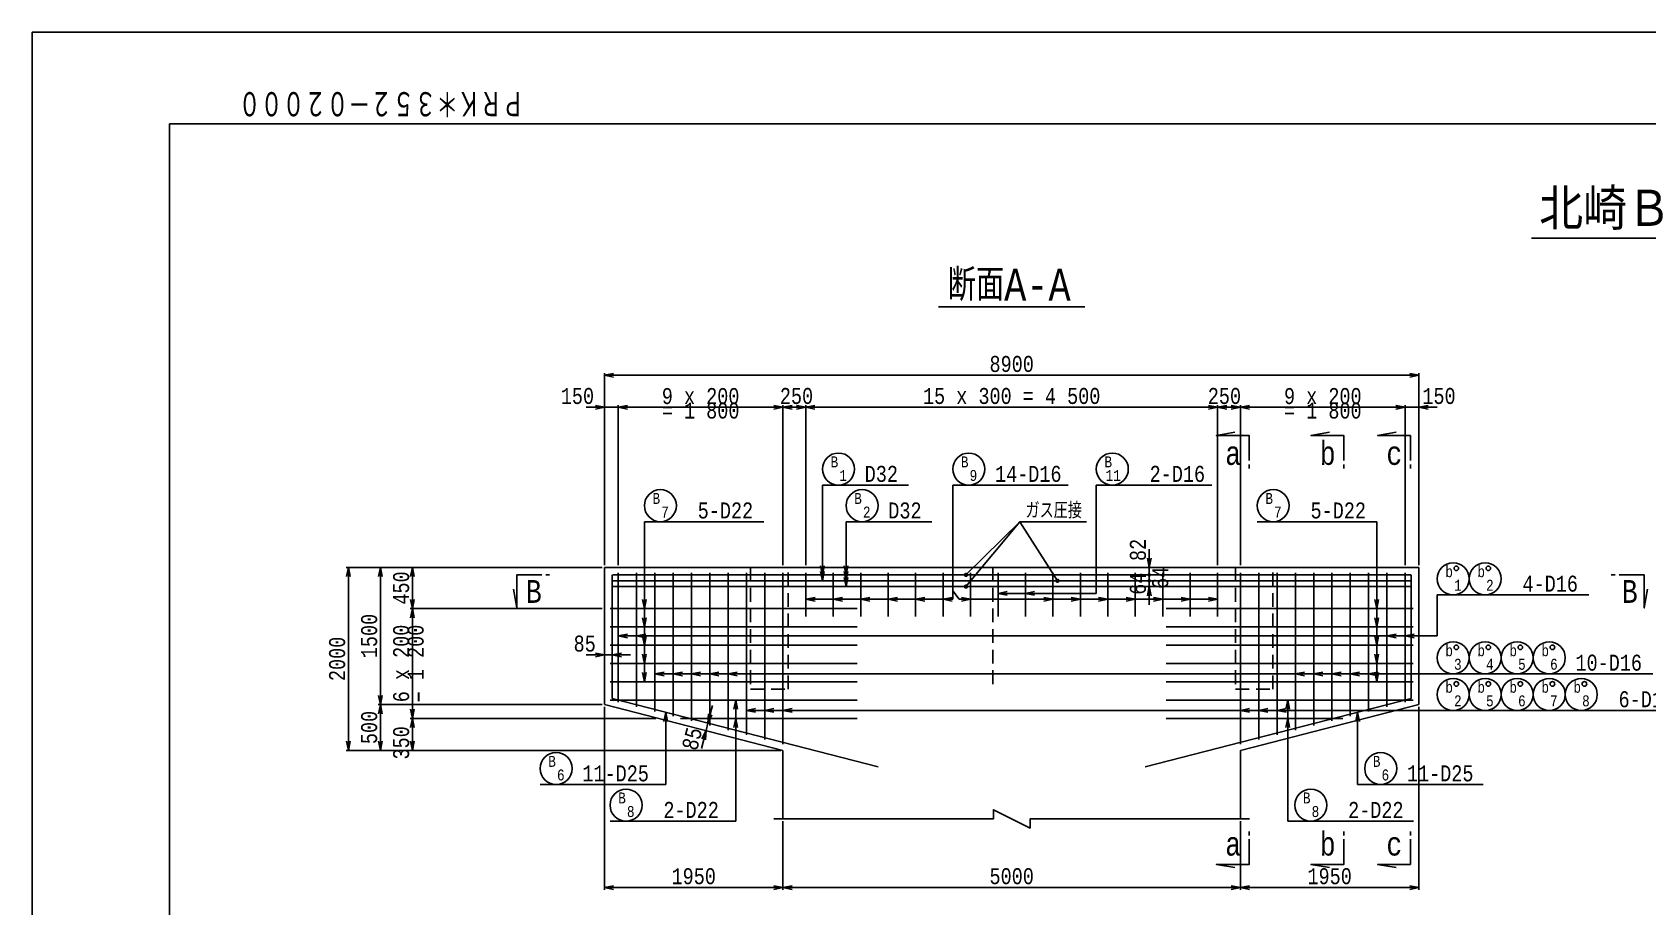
# Model space of a CAD drawing. Extents: x 0 to 42050, y -16055 to 29700.
# Drawn here: x 0 to 17655, y 20141 to 29700 of the extents above; entities that cross this region are included whole.
import ezdxf
from ezdxf.enums import TextEntityAlignment as Align

# ---------------------------------------------------------------- set-up
doc = ezdxf.new("R2010")
doc.units = 0
doc.header["$LTSCALE"] = 300
doc.header["$MEASUREMENT"] = 0
doc.linetypes.add('DASHED', pattern=[0.75, 0.5, -0.25])
doc.layers.get('0').update_dxf_attribs({"linetype": 'CONTINUOUS'})
doc.layers.get('DEFPOINTS').update_dxf_attribs({"linetype": 'CONTINUOUS'})
for name, color, linetype in [('1002', 1, 'CONTINUOUS'), ('1006', 5, 'CONTINUOUS'), ('LAYER0015', 7, 'CONTINUOUS'), ('ガス圧接', 4, 'CONTINUOUS'), ('スターラップ', 6, 'CONTINUOUS'), ('主筋', 3, 'CONTINUOUS'), ('引き出し線', 2, 'CONTINUOUS'), ('構造線', 7, 'CONTINUOUS'), ('配力筋', 4, 'CONTINUOUS')]:
    doc.layers.add(name, color=color, linetype=linetype)
doc.styles.get("Standard").update_dxf_attribs({"font": 'monotxt.shx', "width": 0.8, "bigfont": 'extfont.shx'})
doc.dimstyles.new('DIMST1_1', dxfattribs={"dimscale": 50, "dimtxt": 4, "dimasz": 2, "dimexe": 0.5, "dimexo": 0.5, "dimgap": 0.09, "dimtad": 0, "dimdec": 0, "dimzin": 0, "dimtxsty": 'STANDARD', "dimblk": 'ARROW_1', "dimblk1": 'ARROW_1', "dimblk2": 'ARROW_1', "dimcen": 1, "dimdle": 3, "dimclrd": 1, "dimclre": 1, "dimclrt": 3, "dimazin": 3, "dimtfac": 1, "dimtdec": 4, "dimtix": 1, "dimtmove": 0, "dimatfit": 3, "dimtvp": 0.7, "dimtolj": 1, "dimtzin": 0})

# ---------------------------------------------------------------- blocks, each defined once
blk = doc.blocks.new('GROUP_1')
at = {"layer": 'LAYER0015', "color": 1, "linetype": 'CONTINUOUS'}
for p, q in [((-39050, 27700), (40050, 27700)), ((-39050, -27700), (-39050, 27700))]:
    blk.add_line(p, q, dxfattribs=at)
blk = doc.blocks.new('ARROW_1')
at = {"color": 0}
for p, q in [((0, 0), (-1, 0.2)), ((0, 0), (-1, -0.2)), ((-1, 0), (0, 0))]:
    blk.add_line(p, q, dxfattribs=at)
blk = doc.blocks.new('*D14')
at = {"color": 2, "linetype": 'BYBLOCK'}
for p, q in [((6229, 23850), (3429, 23850)), ((3454, 21950), (3454, 23750)), ((8179, 21850), (3429, 21850))]:
    blk.add_line(p, q, dxfattribs=at)
at = {"layer": 'DEFPOINTS', "color": 0, "linetype": 'BYBLOCK'}
for p in [(3454, 23850), (6254, 23850), (8204, 21850)]:
    blk.add_point(p, dxfattribs=at)
at = {"color": 2, "linetype": 'BYBLOCK', "xscale": 100, "yscale": 100, "zscale": 100}
for p, rotation in [((3454, 23850), 90), ((3454, 21850), 270)]:
    blk.add_blockref('ARROW_1', p, dxfattribs=dict(at, rotation=rotation))
at = {"color": 6, "linetype": 'BYBLOCK', "insert": (3332, 22850), "char_height": 175, "attachment_point": 5, "rotation": 90}
blk.add_mtext('\\A1;2000', dxfattribs=at)
blk = doc.blocks.new('*D15')
at = {"color": 2, "linetype": 'BYBLOCK'}
for p, q in [((6229, 22350), (3779, 22350)), ((3804, 21950), (3804, 22250))]:
    blk.add_line(p, q, dxfattribs=at)
at = {"layer": 'DEFPOINTS', "color": 0, "linetype": 'BYBLOCK'}
for p in [(3804, 22350), (6254, 22350), (3804, 21850)]:
    blk.add_point(p, dxfattribs=at)
at = {"color": 2, "linetype": 'BYBLOCK', "xscale": 100, "yscale": 100, "zscale": 100}
for p, rotation in [((3804, 22350), 90), ((3804, 21850), 270)]:
    blk.add_blockref('ARROW_1', p, dxfattribs=dict(at, rotation=rotation))
at = {"color": 6, "linetype": 'BYBLOCK', "insert": (3682, 22100), "char_height": 175, "attachment_point": 5, "rotation": 90}
blk.add_mtext('\\A1;500', dxfattribs=at)
blk = doc.blocks.new('*D16')
at = {"color": 2, "linetype": 'BYBLOCK'}
blk.add_line((3804, 22450), (3804, 23750), dxfattribs=at)
at = {"layer": 'DEFPOINTS', "color": 0, "linetype": 'BYBLOCK'}
for p in [(3804, 23850), (3804, 23850), (6254, 22350)]:
    blk.add_point(p, dxfattribs=at)
at = {"color": 2, "linetype": 'BYBLOCK', "xscale": 100, "yscale": 100, "zscale": 100}
for p, rotation in [((3804, 23850), 90), ((3804, 22350), 270)]:
    blk.add_blockref('ARROW_1', p, dxfattribs=dict(at, rotation=rotation))
at = {"color": 6, "linetype": 'BYBLOCK', "insert": (3682, 23100), "char_height": 175, "attachment_point": 5, "rotation": 90}
blk.add_mtext('\\A1;1500', dxfattribs=at)
blk = doc.blocks.new('*D17')
at = {"color": 2, "linetype": 'BYBLOCK'}
for p, q in [((6814, 22200), (4129, 22200)), ((4154, 21950), (4154, 22100))]:
    blk.add_line(p, q, dxfattribs=at)
at = {"layer": 'DEFPOINTS', "color": 0, "linetype": 'BYBLOCK'}
for p in [(4154, 22200), (6839, 22200), (4154, 21850)]:
    blk.add_point(p, dxfattribs=at)
at = {"color": 2, "linetype": 'BYBLOCK', "xscale": 100, "yscale": 100, "zscale": 100}
for p, rotation in [((4154, 22200), 90), ((4154, 21850), 270)]:
    blk.add_blockref('ARROW_1', p, dxfattribs=dict(at, rotation=rotation))
at = {"color": 6, "linetype": 'BYBLOCK', "insert": (4032, 21932), "char_height": 175, "attachment_point": 5, "rotation": 90}
blk.add_mtext('\\A1;350', dxfattribs=at)
blk = doc.blocks.new('*D18')
at = {"color": 2, "linetype": 'BYBLOCK'}
for p, q in [((6229, 23400), (4129, 23400)), ((4154, 22300), (4154, 23300))]:
    blk.add_line(p, q, dxfattribs=at)
at = {"layer": 'DEFPOINTS', "color": 0, "linetype": 'BYBLOCK'}
for p in [(4154, 23400), (6254, 23400), (6839, 22200)]:
    blk.add_point(p, dxfattribs=at)
at = {"color": 2, "linetype": 'BYBLOCK', "xscale": 100, "yscale": 100, "zscale": 100}
for p, rotation in [((4154, 23400), 90), ((4154, 22200), 270)]:
    blk.add_blockref('ARROW_1', p, dxfattribs=dict(at, rotation=rotation))
at = {"color": 6, "linetype": 'BYBLOCK', "insert": (4032, 22800), "char_height": 175, "attachment_point": 5, "rotation": 90}
blk.add_mtext('\\A1;6 x 200 ', dxfattribs=at)
blk = doc.blocks.new('*D19')
at = {"color": 2, "linetype": 'BYBLOCK'}
blk.add_line((4154, 23500), (4154, 23750), dxfattribs=at)
at = {"layer": 'DEFPOINTS', "color": 0, "linetype": 'BYBLOCK'}
for p in [(4154, 23850), (4154, 23850), (6254, 23400)]:
    blk.add_point(p, dxfattribs=at)
at = {"color": 2, "linetype": 'BYBLOCK', "xscale": 100, "yscale": 100, "zscale": 100}
for p, rotation in [((4154, 23850), 90), ((4154, 23400), 270)]:
    blk.add_blockref('ARROW_1', p, dxfattribs=dict(at, rotation=rotation))
at = {"color": 6, "linetype": 'BYBLOCK', "insert": (4032, 23625), "char_height": 175, "attachment_point": 5, "rotation": 90}
blk.add_mtext('\\A1;450', dxfattribs=at)
blk = doc.blocks.new('*D20')
at = {"color": 2, "linetype": 'BYBLOCK'}
for p, q in [((9227, 22265), (9227, 24365)), ((18127, 22265), (18127, 24365)), ((9327, 24340), (18027, 24340))]:
    blk.add_line(p, q, dxfattribs=at)
at = {"layer": 'DEFPOINTS', "color": 0, "linetype": 'BYBLOCK'}
for p in [(18127, 24340), (9227, 22240), (18127, 22240)]:
    blk.add_point(p, dxfattribs=at)
at = {"color": 2, "linetype": 'BYBLOCK', "xscale": 100, "yscale": 100, "zscale": 100, "rotation": 180}
blk.add_blockref('ARROW_1', (9227, 24340), dxfattribs=at)
at = {"color": 2, "linetype": 'BYBLOCK', "xscale": 100, "yscale": 100, "zscale": 100}
blk.add_blockref('ARROW_1', (18127, 24340), dxfattribs=at)
at = {"color": 6, "linetype": 'BYBLOCK', "insert": (13677, 24463), "char_height": 175, "attachment_point": 5}
blk.add_mtext('\\A1;8900', dxfattribs=at)
blk = doc.blocks.new('*D21')
at = {"color": 2, "linetype": 'BYBLOCK'}
for p, q in [((9377, 22265), (9377, 24015)), ((9127, 23990), (9027, 23990)), ((9227, 23990), (9377, 23990)), ((9227, 23990), (9377, 23990)), ((9477, 23990), (9577, 23990))]:
    blk.add_line(p, q, dxfattribs=at)
at = {"layer": 'DEFPOINTS', "color": 0, "linetype": 'BYBLOCK'}
for p in [(9227, 23990), (9377, 23990), (9377, 22240)]:
    blk.add_point(p, dxfattribs=at)
at = {"color": 2, "linetype": 'BYBLOCK', "xscale": 100, "yscale": 100, "zscale": 100}
blk.add_blockref('ARROW_1', (9227, 23990), dxfattribs=at)
at = {"color": 2, "linetype": 'BYBLOCK', "xscale": 100, "yscale": 100, "zscale": 100, "rotation": 180}
blk.add_blockref('ARROW_1', (9377, 23990), dxfattribs=at)
at = {"color": 6, "linetype": 'BYBLOCK', "insert": (8931, 24113), "char_height": 175, "attachment_point": 5}
blk.add_mtext('\\A1;150', dxfattribs=at)
blk = doc.blocks.new('*D22')
at = {"color": 2, "linetype": 'BYBLOCK'}
for p, q in [((6504, 25600), (8104, 25600)), ((8204, 23875), (8204, 25625))]:
    blk.add_line(p, q, dxfattribs=at)
at = {"layer": 'DEFPOINTS', "color": 0, "linetype": 'BYBLOCK'}
for p in [(8204, 25600), (6404, 23850), (8204, 23850)]:
    blk.add_point(p, dxfattribs=at)
at = {"color": 2, "linetype": 'BYBLOCK', "xscale": 100, "yscale": 100, "zscale": 100, "rotation": 180}
blk.add_blockref('ARROW_1', (6404, 25600), dxfattribs=at)
at = {"color": 2, "linetype": 'BYBLOCK', "xscale": 100, "yscale": 100, "zscale": 100}
blk.add_blockref('ARROW_1', (8204, 25600), dxfattribs=at)
at = {"color": 6, "linetype": 'BYBLOCK', "insert": (7304, 25722), "char_height": 175, "attachment_point": 5}
blk.add_mtext('\\A1;9 x 200 ', dxfattribs=at)
blk = doc.blocks.new('*D23')
at = {"color": 2, "linetype": 'BYBLOCK'}
for p, q in [((11427, 22265), (11427, 24015)), ((11277, 23990), (11327, 23990))]:
    blk.add_line(p, q, dxfattribs=at)
at = {"layer": 'DEFPOINTS', "color": 0, "linetype": 'BYBLOCK'}
for p in [(11427, 23990), (11177, 22240), (11427, 22240)]:
    blk.add_point(p, dxfattribs=at)
at = {"color": 2, "linetype": 'BYBLOCK', "xscale": 100, "yscale": 100, "zscale": 100, "rotation": 180}
blk.add_blockref('ARROW_1', (11177, 23990), dxfattribs=at)
at = {"color": 2, "linetype": 'BYBLOCK', "xscale": 100, "yscale": 100, "zscale": 100}
blk.add_blockref('ARROW_1', (11427, 23990), dxfattribs=at)
at = {"color": 6, "linetype": 'BYBLOCK', "insert": (11325, 24113), "char_height": 175, "attachment_point": 5}
blk.add_mtext('\\A1;250', dxfattribs=at)
blk = doc.blocks.new('*D24')
at = {"color": 2, "linetype": 'BYBLOCK'}
for p, q in [((15927, 22265), (15927, 24015)), ((11527, 23990), (15827, 23990))]:
    blk.add_line(p, q, dxfattribs=at)
at = {"layer": 'DEFPOINTS', "color": 0, "linetype": 'BYBLOCK'}
for p in [(15927, 23990), (11427, 22240), (15927, 22240)]:
    blk.add_point(p, dxfattribs=at)
at = {"color": 2, "linetype": 'BYBLOCK', "xscale": 100, "yscale": 100, "zscale": 100, "rotation": 180}
blk.add_blockref('ARROW_1', (11427, 23990), dxfattribs=at)
at = {"color": 2, "linetype": 'BYBLOCK', "xscale": 100, "yscale": 100, "zscale": 100}
blk.add_blockref('ARROW_1', (15927, 23990), dxfattribs=at)
at = {"color": 6, "linetype": 'BYBLOCK', "insert": (13677, 24113), "char_height": 175, "attachment_point": 5}
blk.add_mtext('\\A1;15 x 300 = 4 500', dxfattribs=at)
blk = doc.blocks.new('*D25')
at = {"color": 2, "linetype": 'BYBLOCK'}
for p, q in [((16177, 22265), (16177, 24015)), ((16027, 23990), (16077, 23990))]:
    blk.add_line(p, q, dxfattribs=at)
at = {"layer": 'DEFPOINTS', "color": 0, "linetype": 'BYBLOCK'}
for p in [(16177, 23990), (15927, 22240), (16177, 22240)]:
    blk.add_point(p, dxfattribs=at)
at = {"color": 2, "linetype": 'BYBLOCK', "xscale": 100, "yscale": 100, "zscale": 100, "rotation": 180}
blk.add_blockref('ARROW_1', (15927, 23990), dxfattribs=at)
at = {"color": 2, "linetype": 'BYBLOCK', "xscale": 100, "yscale": 100, "zscale": 100}
blk.add_blockref('ARROW_1', (16177, 23990), dxfattribs=at)
at = {"color": 6, "linetype": 'BYBLOCK', "insert": (16002, 24113), "char_height": 175, "attachment_point": 5}
blk.add_mtext('\\A1;250', dxfattribs=at)
blk = doc.blocks.new('*D26')
at = {"color": 2, "linetype": 'BYBLOCK'}
for p, q in [((13304, 25600), (14904, 25600)), ((15004, 23875), (15004, 25625))]:
    blk.add_line(p, q, dxfattribs=at)
at = {"layer": 'DEFPOINTS', "color": 0, "linetype": 'BYBLOCK'}
for p in [(15004, 25600), (13204, 23850), (15004, 23850)]:
    blk.add_point(p, dxfattribs=at)
at = {"color": 2, "linetype": 'BYBLOCK', "xscale": 100, "yscale": 100, "zscale": 100, "rotation": 180}
blk.add_blockref('ARROW_1', (13204, 25600), dxfattribs=at)
at = {"color": 2, "linetype": 'BYBLOCK', "xscale": 100, "yscale": 100, "zscale": 100}
blk.add_blockref('ARROW_1', (15004, 25600), dxfattribs=at)
at = {"color": 6, "linetype": 'BYBLOCK', "insert": (14104, 25722), "char_height": 175, "attachment_point": 5}
blk.add_mtext('\\A1;9 x 200 ', dxfattribs=at)
blk = doc.blocks.new('*D27')
at = {"color": 2, "linetype": 'BYBLOCK'}
for p, q in [((17877, 23990), (17777, 23990)), ((17977, 23990), (18127, 23990)), ((17977, 23990), (18127, 23990)), ((18227, 23990), (18327, 23990))]:
    blk.add_line(p, q, dxfattribs=at)
at = {"layer": 'DEFPOINTS', "color": 0, "linetype": 'BYBLOCK'}
for p in [(18127, 23990), (18127, 23990), (17977, 22240)]:
    blk.add_point(p, dxfattribs=at)
at = {"color": 2, "linetype": 'BYBLOCK', "xscale": 100, "yscale": 100, "zscale": 100}
blk.add_blockref('ARROW_1', (17977, 23990), dxfattribs=at)
at = {"color": 2, "linetype": 'BYBLOCK', "xscale": 100, "yscale": 100, "zscale": 100, "rotation": 180}
blk.add_blockref('ARROW_1', (18127, 23990), dxfattribs=at)
at = {"color": 6, "linetype": 'BYBLOCK', "insert": (18347, 24113), "char_height": 175, "attachment_point": 5}
blk.add_mtext('\\A1;150', dxfattribs=at)
blk = doc.blocks.new('*D28')
at = {"color": 2, "linetype": 'BYBLOCK'}
for p, q in [((9227, 20715), (9227, 18715)), ((11177, 19465), (11177, 18715)), ((9327, 18740), (11077, 18740))]:
    blk.add_line(p, q, dxfattribs=at)
at = {"layer": 'DEFPOINTS', "color": 0, "linetype": 'BYBLOCK'}
for p in [(9227, 20740), (11177, 19490), (11177, 18740)]:
    blk.add_point(p, dxfattribs=at)
at = {"color": 2, "linetype": 'BYBLOCK', "xscale": 100, "yscale": 100, "zscale": 100, "rotation": 180}
blk.add_blockref('ARROW_1', (9227, 18740), dxfattribs=at)
at = {"color": 2, "linetype": 'BYBLOCK', "xscale": 100, "yscale": 100, "zscale": 100}
blk.add_blockref('ARROW_1', (11177, 18740), dxfattribs=at)
at = {"color": 6, "linetype": 'BYBLOCK', "insert": (10202, 18863), "char_height": 175, "attachment_point": 5}
blk.add_mtext('\\A1;1950', dxfattribs=at)
blk = doc.blocks.new('*D29')
at = {"color": 2, "linetype": 'BYBLOCK'}
for p, q in [((16177, 19465), (16177, 18715)), ((11277, 18740), (16077, 18740))]:
    blk.add_line(p, q, dxfattribs=at)
at = {"layer": 'DEFPOINTS', "color": 0, "linetype": 'BYBLOCK'}
for p in [(16177, 19490), (11177, 18740), (16177, 18740)]:
    blk.add_point(p, dxfattribs=at)
at = {"color": 2, "linetype": 'BYBLOCK', "xscale": 100, "yscale": 100, "zscale": 100, "rotation": 180}
blk.add_blockref('ARROW_1', (11177, 18740), dxfattribs=at)
at = {"color": 2, "linetype": 'BYBLOCK', "xscale": 100, "yscale": 100, "zscale": 100}
blk.add_blockref('ARROW_1', (16177, 18740), dxfattribs=at)
at = {"color": 6, "linetype": 'BYBLOCK', "insert": (13677, 18863), "char_height": 175, "attachment_point": 5}
blk.add_mtext('\\A1;5000', dxfattribs=at)
blk = doc.blocks.new('*D30')
at = {"color": 2, "linetype": 'BYBLOCK'}
for p, q in [((18127, 20715), (18127, 18715)), ((16277, 18740), (18027, 18740))]:
    blk.add_line(p, q, dxfattribs=at)
at = {"layer": 'DEFPOINTS', "color": 0, "linetype": 'BYBLOCK'}
for p in [(18127, 20740), (16177, 19490), (18127, 18740)]:
    blk.add_point(p, dxfattribs=at)
at = {"color": 2, "linetype": 'BYBLOCK', "xscale": 100, "yscale": 100, "zscale": 100, "rotation": 180}
blk.add_blockref('ARROW_1', (16177, 18740), dxfattribs=at)
at = {"color": 2, "linetype": 'BYBLOCK', "xscale": 100, "yscale": 100, "zscale": 100}
blk.add_blockref('ARROW_1', (18127, 18740), dxfattribs=at)
at = {"color": 6, "linetype": 'BYBLOCK', "insert": (17152, 18863), "char_height": 175, "attachment_point": 5}
blk.add_mtext('\\A1;1950', dxfattribs=at)
blk = doc.blocks.new('DOT1')
at = {"const_width": 0.5}
blk.add_lwpolyline([(-0.25, 0, 1), (0.25, 0, 1)], format="xyb", close=True, dxfattribs=at)
blk = doc.blocks.new('*D124')
at = {"color": 2, "linetype": 'BYBLOCK'}
for p, q in [((7409, 22244), (7434, 22341)), ((7363, 22066), (7384, 22147)), ((7363, 22066), (7384, 22147)), ((7339, 21969), (7314, 21872))]:
    blk.add_line(p, q, dxfattribs=at)
at = {"layer": 'DEFPOINTS', "color": 0, "linetype": 'BYBLOCK'}
for p in [(7384, 22147), (7384, 22147), (7363, 22066)]:
    blk.add_point(p, dxfattribs=at)
at = {"color": 2, "linetype": 'BYBLOCK', "xscale": 100, "yscale": 100, "zscale": 100}
for p, rotation in [((7384, 22147), 255.6186054089266), ((7363, 22066), 75.61860540892653)]:
    blk.add_blockref('ARROW_1', p, dxfattribs=dict(at, rotation=rotation))
at = {"color": 6, "linetype": 'BYBLOCK', "insert": (7211, 21977), "char_height": 175, "attachment_point": 5, "rotation": 75.6186}
blk.add_mtext('\\A1;85', dxfattribs=at)
blk = doc.blocks.new('*D125')
at = {"color": 2, "linetype": 'BYBLOCK'}
for p, q in [((6154, 22893), (6054, 22893)), ((6254, 22893), (6339, 22893)), ((6254, 22893), (6339, 22893)), ((6439, 22893), (6539, 22893))]:
    blk.add_line(p, q, dxfattribs=at)
at = {"layer": 'DEFPOINTS', "color": 0, "linetype": 'BYBLOCK'}
for p in [(6254, 22893), (6339, 22893), (6339, 22893)]:
    blk.add_point(p, dxfattribs=at)
at = {"color": 2, "linetype": 'BYBLOCK', "xscale": 100, "yscale": 100, "zscale": 100}
blk.add_blockref('ARROW_1', (6254, 22893), dxfattribs=at)
at = {"color": 2, "linetype": 'BYBLOCK', "xscale": 100, "yscale": 100, "zscale": 100, "rotation": 180}
blk.add_blockref('ARROW_1', (6339, 22893), dxfattribs=at)
at = {"color": 6, "linetype": 'BYBLOCK', "insert": (6037, 23016), "char_height": 175, "attachment_point": 5}
blk.add_mtext('\\A1;85', dxfattribs=at)
blk = doc.blocks.new('ARROW_8')
at = {"color": 0}
blk.add_line((-1, 0), (0, 0), dxfattribs=at)
blk = doc.blocks.new('*D126')
at = {"color": 2, "linetype": 'BYBLOCK'}
for p, q in [((12207, 23804), (12207, 23904)), ((12207, 23640), (12207, 23704)), ((12207, 23540), (12207, 23440))]:
    blk.add_line(p, q, dxfattribs=at)
at = {"layer": 'DEFPOINTS', "color": 0, "linetype": 'BYBLOCK'}
for p in [(12207, 23704), (12207, 23704), (12207, 23640)]:
    blk.add_point(p, dxfattribs=at)
at = {"color": 2, "linetype": 'BYBLOCK', "xscale": 100, "yscale": 100, "zscale": 100}
for p, rotation in [((12207, 23704), 270), ((12207, 23640), 90)]:
    blk.add_blockref('ARROW_8', p, dxfattribs=dict(at, rotation=rotation))
at = {"color": 6, "linetype": 'BYBLOCK', "insert": (12084, 23672), "char_height": 175, "attachment_point": 5, "rotation": 90}
blk.add_mtext('\\A1;64', dxfattribs=at)
blk = doc.blocks.new('*D127')
at = {"color": 2, "linetype": 'BYBLOCK'}
for p, q in [((12207, 23868), (12207, 23968)), ((12207, 23704), (12207, 23768)), ((12207, 23704), (12207, 23768)), ((12207, 23604), (12207, 23504))]:
    blk.add_line(p, q, dxfattribs=at)
at = {"layer": 'DEFPOINTS', "color": 0, "linetype": 'BYBLOCK'}
for p in [(12207, 23768), (12207, 23768), (12207, 23704)]:
    blk.add_point(p, dxfattribs=at)
at = {"color": 2, "linetype": 'BYBLOCK', "xscale": 100, "yscale": 100, "zscale": 100}
for p, rotation in [((12207, 23768), 270), ((12207, 23704), 90)]:
    blk.add_blockref('ARROW_8', p, dxfattribs=dict(at, rotation=rotation))
at = {"color": 6, "linetype": 'BYBLOCK', "insert": (12328, 23736), "char_height": 175, "attachment_point": 5, "rotation": 90}
blk.add_mtext('\\A1;64', dxfattribs=at)
blk = doc.blocks.new('*D128')
at = {"color": 2, "linetype": 'BYBLOCK'}
for p, q in [((12207, 23950), (12207, 24050)), ((12207, 23768), (12207, 23850)), ((12207, 23768), (12207, 23850)), ((12207, 23668), (12207, 23568))]:
    blk.add_line(p, q, dxfattribs=at)
at = {"layer": 'DEFPOINTS', "color": 0, "linetype": 'BYBLOCK'}
for p in [(12207, 23850), (12207, 23850), (12207, 23768)]:
    blk.add_point(p, dxfattribs=at)
at = {"color": 2, "linetype": 'BYBLOCK', "xscale": 100, "yscale": 100, "zscale": 100}
for p, rotation in [((12207, 23850), 270), ((12207, 23768), 90)]:
    blk.add_blockref('ARROW_8', p, dxfattribs=dict(at, rotation=rotation))
at = {"color": 6, "linetype": 'BYBLOCK', "insert": (12084, 24041), "char_height": 175, "attachment_point": 5, "rotation": 90}
blk.add_mtext('\\A1;82', dxfattribs=at)

msp = doc.modelspace()

# ---------------------------------------------------------------- linework, layer by layer
at = {"color": 4, "linetype": 'CONTINUOUS'}
msp.add_line((11504.2, 26700), (9904.2, 26700), dxfattribs=at)
at = {"color": 3, "linetype": 'CONTINUOUS'}
for p, q in [((13300.6, 24975), (13300.5, 24931.8)), ((14334.1, 24975), (14334.1, 24931.8)), ((15061.7, 24975), (15061.7, 24931.8)), ((5610.6, 23767.8), (5653.8, 23767.7)), ((17299.5, 23767.8), (17256.3, 23767.7)), ((13300.6, 20920.6), (13300.5, 20963.8)), ((14334.1, 20920.6), (14334.1, 20963.8)), ((15061.7, 20920.6), (15061.7, 20963.8))]:
    msp.add_line(p, q, dxfattribs=at)
for points in [[(13143.9, 25327.7), (12940.8, 25292), (13300.8, 25291.8), (13300.6, 25018.2)], [(14177.4, 25327.7), (13974.4, 25292), (14334.4, 25291.8), (14334.2, 25018.2)], [(14905, 25327.7), (14701.9, 25292), (15061.9, 25291.8), (15061.7, 25018.2)], [(5257.9, 23611.1), (5293.6, 23408), (5293.8, 23768), (5567.4, 23767.8)], [(17652.3, 23611.1), (17616.6, 23408), (17616.3, 23768), (17342.7, 23767.8)], [(13143.9, 20567.9), (12940.8, 20603.5), (13300.8, 20603.8), (13300.6, 20877.4)], [(14177.4, 20567.9), (13974.4, 20603.5), (14334.4, 20603.8), (14334.2, 20877.4)], [(14905, 20567.9), (14701.9, 20603.5), (15061.9, 20603.8), (15061.7, 20877.4)]]:
    msp.add_lwpolyline(points, dxfattribs=at)
at = {"layer": '1002', "color": 2, "const_width": 20}
for points in [[(12206.5, 23778, -1), (12206.5, 23758, -1)], [(12206.5, 23714, -1), (12206.5, 23694, -1)]]:
    msp.add_lwpolyline(points, format="xyb", close=True, dxfattribs=at)
at = {"layer": '1006', "color": 5, "linetype": 'CONTINUOUS'}
msp.add_lwpolyline([(0, 0), (42050, 0), (42050, 29700), (0, 29700), (0, 0)], dxfattribs=at)
at = {"layer": 'LAYER0015', "color": 3, "linetype": 'CONTINUOUS'}
msp.add_line((16386.2, 27450), (26163.8, 27450), dxfattribs=at)
at = {"layer": 'スターラップ', "color": 6}
for p, q in [((6404.2, 22377.6), (6404.2, 23792)), ((6604.2, 22326.3), (6604.2, 23792)), ((6804.2, 22275), (6804.2, 23792)), ((7004.2, 22223.8), (7004.2, 23792)), ((7204.2, 22172.5), (7204.2, 23792)), ((7404.2, 22121.2), (7404.2, 23792)), ((7604.2, 22069.9), (7604.2, 23792)), ((7804.2, 22018.6), (7804.2, 23792)), ((8004.2, 21967.4), (8004.2, 23792)), ((8204.2, 21916.1), (8204.2, 23792)), ((8454.2, 23312), (8454.2, 23792)), ((8754.2, 23312), (8754.2, 23792)), ((9054.2, 23312), (9054.2, 23792)), ((9354.2, 23312), (9354.2, 23792)), ((9654.2, 23312), (9654.2, 23792)), ((9954.2, 23312), (9954.2, 23792)), ((10254.2, 23312), (10254.2, 23792)), ((10554.2, 23312), (10554.2, 23792)), ((10854.2, 23312), (10854.2, 23792)), ((11154.2, 23312), (11154.2, 23792)), ((11454.2, 23312), (11454.2, 23792)), ((11754.2, 23312), (11754.2, 23792)), ((12054.2, 23312), (12054.2, 23792)), ((12354.2, 23312), (12354.2, 23792)), ((12654.2, 23312), (12654.2, 23792)), ((12954.2, 23312), (12954.2, 23792)), ((13204.2, 21916.1), (13204.2, 23792)), ((13404.2, 21967.4), (13404.2, 23792)), ((13604.2, 22018.6), (13604.2, 23792)), ((13804.2, 22069.9), (13804.2, 23792)), ((14004.2, 22121.2), (14004.2, 23792)), ((14204.2, 22172.5), (14204.2, 23792)), ((14404.2, 22223.8), (14404.2, 23792)), ((14604.2, 22275), (14604.2, 23792)), ((14804.2, 22326.3), (14804.2, 23792)), ((15004.2, 22377.6), (15004.2, 23792))]:
    msp.add_line(p, q, dxfattribs=at)
at = {"layer": '主筋', "color": 3, "linetype": 'CONTINUOUS'}
for p, q in [((6338.7, 23768), (6338.7, 22415.6)), ((6344.2, 23768), (15064.2, 23768)), ((6344.2, 23704), (15064.2, 23704)), ((15069.7, 23768), (15069.7, 22415.6)), ((6344.2, 23640), (15064.2, 23640)), ((6338.7, 22415.6), (9244.7, 21670.4)), ((15069.7, 22415.6), (12163.7, 21670.4))]:
    msp.add_line(p, q, dxfattribs=at)
at = {"layer": '引き出し線', "color": 2, "linetype": 'CONTINUOUS'}
for p, q in [((8635.5, 24750), (8635.5, 23704)), ((9574.2, 24750), (8635.5, 24750)), ((10059.5, 24750), (10059.5, 23502.3)), ((11322.4, 24750), (10059.5, 24750)), ((11628.5, 24750), (11628.5, 23565.9)), ((12891.4, 24750), (11628.5, 24750)), ((7996.5, 24350), (6689.3, 24350)), ((6689.3, 24350), (6689.3, 22600)), ((8893.5, 24350), (8893.5, 23640)), ((9832.2, 24350), (8893.5, 24350)), ((11522.3, 24350), (10792.8, 24350)), ((13387.1, 24350), (14694.3, 24350)), ((14694.3, 24350), (14694.3, 22600)), ((8454.2, 23502.3), (10059.5, 23502.3)), ((10127.9, 23502.3), (10059.5, 23594.4)), ((10127.9, 23502.3), (12954.2, 23502.3)), ((10554.2, 23565.9), (11628.5, 23565.9)), ((17010.9, 23550), (15353.7, 23550)), ((15353.7, 23550), (15353.7, 23101.8)), ((6404.2, 23101.8), (15353.7, 23101.8)), ((17710.9, 22686.2), (6804.2, 22686.2)), ((6923.7, 22265.6), (6923.7, 21476.1)), ((7687.9, 22400), (7687.9, 21076.1)), ((18060.9, 22286.2), (7804.2, 22286.2)), ((13720.5, 22400), (13720.5, 21076.1)), ((14484.6, 22265.6), (14484.6, 21476.1)), ((6923.7, 21476.1), (5550, 21476.1)), ((15858.3, 21476.1), (14484.6, 21476.1)), ((7687.9, 21076.1), (6314.2, 21076.1)), ((15094.1, 21076.1), (13720.5, 21076.1))]:
    msp.add_line(p, q, dxfattribs=at)
for points in [[(10204.2, 23768), (10792.8, 24350), (11204.2, 23704)], [(10204.2, 23640), (10792.8, 24350)]]:
    msp.add_lwpolyline(points, dxfattribs=at)
for centre in [(8810.5, 24925), (10234.5, 24925), (11803.5, 24925), (6864.3, 24525), (9068.5, 24525), (13562.1, 24525), (15528.7, 23725), (15878.7, 23725), (15528.7, 22861.1), (15878.7, 22861.1), (16228.7, 22861.1), (16578.7, 22861.1), (15528.7, 22461.1), (15878.7, 22461.1), (16228.7, 22461.1), (16578.7, 22461.1), (16928.7, 22461.1), (5725, 21651.1), (14736.6, 21651.1), (6489.2, 21251.1), (13972.5, 21251.1)]:
    msp.add_circle(centre, 175, dxfattribs=at)
at = {"layer": '引き出し線', "color": 6, "linetype": 'CONTINUOUS'}
for centre in [(15563.2, 23840.3), (15913.2, 23840.3), (15563.2, 22976.4), (15913.2, 22976.4), (16263.2, 22976.4), (16613.2, 22976.4), (15563.2, 22576.4), (15913.2, 22576.4), (16263.2, 22576.4), (16613.2, 22576.4), (16963.2, 22576.4)]:
    msp.add_circle(centre, 25, dxfattribs=at)
at = {"layer": '構造線', "color": 7, "linetype": 'CONTINUOUS'}
for p, q in [((6254.2, 23850), (6254.2, 22350)), ((6254.2, 23850), (15154.2, 23850)), ((15154.2, 23850), (15154.2, 22350)), ((6254.2, 22350), (8204.2, 21850)), ((13204.2, 21850), (15154.2, 22350)), ((8204.2, 21100), (8204.2, 21850)), ((13204.2, 21100), (13204.2, 21850))]:
    msp.add_line(p, q, dxfattribs=at)
at = {"layer": '構造線', "color": 7, "linetype": 'DASHED'}
for points in [[(7849.2, 23850), (7849.2, 22520), (8259.2, 22520), (8259.2, 23850)], [(10499.2, 23850), (10499.2, 22520)], [(13149.2, 23850), (13149.2, 22520), (13559.2, 22520), (13559.2, 23850)]]:
    msp.add_lwpolyline(points, dxfattribs=at)
at = {"layer": '構造線', "color": 7, "linetype": 'CONTINUOUS'}
msp.add_lwpolyline([(8104.2, 21100), (10504.2, 21100), (10504.2, 21200), (10904.2, 21000), (10904.2, 21100), (13304.2, 21100)], dxfattribs=at)
at = {"layer": '配力筋', "color": 4, "linetype": 'CONTINUOUS'}
for p, q in [((6315.2, 23400), (9015.2, 23400)), ((15093.2, 23400), (12393.2, 23400)), ((6315.2, 23200), (9015.2, 23200)), ((15093.2, 23200), (12393.2, 23200)), ((6315.2, 23000), (9015.2, 23000)), ((15093.2, 23000), (12393.2, 23000)), ((6315.2, 22800), (9015.2, 22800)), ((15093.2, 22800), (12393.2, 22800)), ((6315.2, 22600), (9015.2, 22600)), ((15093.2, 22600), (12393.2, 22600)), ((6315.2, 22400), (9015.2, 22400)), ((15093.2, 22400), (12393.2, 22400)), ((7084.8, 22200), (9015.2, 22200)), ((14323.6, 22200), (12393.2, 22200))]:
    msp.add_line(p, q, dxfattribs=at)

# ---------------------------------------------------------------- block references
at = {"linetype": 'CONTINUOUS', "xscale": 0.5, "yscale": 0.5, "zscale": 0.5}
msp.add_blockref('GROUP_1', (21025, 14850), dxfattribs=at)
at = {"layer": '1002', "color": 2, "yscale": 100, "zscale": 100, "rotation": 270}
for p, xscale in [((12206.5, 23850), 100), ((12206.5, 23640), -100)]:
    msp.add_blockref('ARROW_1', p, dxfattribs=dict(at, xscale=xscale))
at = {"layer": 'ガス圧接', "color": 3, "xscale": 48, "yscale": 48, "zscale": 48}
for p in [(10204.2, 23768), (10204.2, 23640), (11204.2, 23704)]:
    msp.add_blockref('DOT1', p, dxfattribs=at)
at = {"layer": '引き出し線', "color": 2, "linetype": 'CONTINUOUS', "yscale": 100, "zscale": 100}
for p, xscale, rotation in [((8635.5, 23768), 100, 270), ((8893.5, 23768), 100, 270), ((8635.5, 23704), 100, 270), ((8893.5, 23704), 100, 270), ((8893.5, 23640), 100, 270), ((6689.3, 23400), 100, 270), ((8454.2, 23502.3), 100, 180), ((8754.2, 23502.3), 100, 180), ((9054.2, 23502.3), 100, 180), ((9354.2, 23502.3), 100, 180), ((9654.2, 23502.3), 100, 180), ((9954.2, 23502.3), 100, 180), ((10554.2, 23565.9), 100, 180), ((10854.2, 23565.9), 100, 180), ((14694.3, 23400), -100, 90), ((6689.3, 23200), 100, 270), ((14694.3, 23200), -100, 90), ((6404.2, 23101.8), 100, 180), ((6604.2, 23101.8), 100, 180), ((6689.3, 23000), 100, 270), ((14694.3, 23000), -100, 90), ((14804.2, 23101.8), 100, 180), ((15004.2, 23101.8), 100, 180), ((6689.3, 22800), 100, 270), ((14694.3, 22800), -100, 90), ((6689.3, 22600), 100, 270), ((6804.2, 22686.2), 100, 180), ((7004.2, 22686.2), 100, 180), ((7204.2, 22686.2), 100, 180), ((7404.2, 22686.2), 100, 180), ((7604.2, 22686.2), 100, 180), ((13804.2, 22686.2), 100, 180), ((14004.2, 22686.2), 100, 180), ((14204.2, 22686.2), 100, 180), ((14404.2, 22686.2), 100, 180), ((14604.2, 22686.2), 100, 180), ((14694.3, 22600), -100, 90), ((6923.7, 22265.6), 100, 90), ((7687.9, 22400), 100, 90), ((7804.2, 22286.2), 100, 180), ((8004.2, 22286.2), 100, 180), ((8204.2, 22286.2), 100, 180), ((13204.2, 22286.2), 100, 180), ((13404.2, 22286.2), 100, 180), ((13604.2, 22286.2), 100, 180), ((13720.5, 22400), -100, 270), ((14484.6, 22265.6), -100, 270), ((7687.9, 22200), 100, 90), ((13720.5, 22200), -100, 270)]:
    msp.add_blockref('ARROW_1', p, dxfattribs=dict(at, xscale=xscale, rotation=rotation))
at = {"layer": '引き出し線', "color": 2, "linetype": 'CONTINUOUS', "xscale": 100, "yscale": 100, "zscale": 100}
for p in [(10254.2, 23502.3), (11154.2, 23502.3), (11454.2, 23502.3), (11754.2, 23502.3), (12054.2, 23502.3), (12354.2, 23502.3), (12654.2, 23502.3), (12954.2, 23502.3)]:
    msp.add_blockref('ARROW_1', p, dxfattribs=at)

# ---------------------------------------------------------------- texts
at = {"color": 4, "width": 0.8}
msp.add_text('断面A-A', height=350, dxfattribs=at).set_placement((10005.4, 26764.3))
at = {"layer": '1002', "color": 6, "width": 0.8}
for p in [(7304.2, 25477.5), (14104.2, 25477.5)]:
    msp.add_text('= 1 800', height=175, dxfattribs=at).set_placement(p, align=Align.CENTER)
at = {"layer": '1002', "color": 3, "width": 0.8}
for s, p in [('a', (13037.4, 24970.9)), ('b', (14071, 24970.9)), ('c', (14798.6, 24970.9)), ('B', (5394.7, 23462.4)), ('B', (17372.2, 23462.4)), ('a', (13037.4, 20700)), ('b', (14071, 20700)), ('c', (14798.6, 20700))]:
    msp.add_text(s, height=250, dxfattribs=at).set_placement(p)
at = {"layer": '1002', "color": 6, "width": 0.8}
msp.add_text('= 1 200', height=175, rotation=90, dxfattribs=at).set_placement((4276.7, 22800), align=Align.CENTER)
at = {"layer": 'LAYER0015', "color": 4, "width": 0.687225}
msp.add_text('ＰＲＫ＊３５２－０２０００', height=300, rotation=180, dxfattribs=at).set_placement((5375, 29075), (2255, 29075), align=Align.FIT)
at = {"layer": 'LAYER0015', "color": 3}
msp.add_text('北崎Ｂ', height=450, dxfattribs=at).set_placement((16468.5, 27540), (17908.5, 27540), align=Align.FIT)
at = {"layer": '引き出し線', "color": 6, "linetype": 'CONTINUOUS', "width": 0.8}
for s, p in [('B', (8724.8, 24943.4)), ('B', (10148.8, 24943.4)), ('B', (11717.8, 24943.4)), ('B', (6778.6, 24543.4)), ('B', (8982.8, 24543.4)), ('B', (13476.4, 24543.4)), ('b', (15443, 23743.4)), ('b', (15793, 23743.4)), ('b', (15443, 22879.6)), ('b', (15793, 22879.6)), ('b', (16143, 22879.6)), ('b', (16493, 22879.6)), ('b', (15443, 22479.6)), ('b', (15793, 22479.6)), ('b', (16143, 22479.6)), ('b', (16493, 22479.6)), ('b', (16843, 22479.6)), ('B', (5639.4, 21669.5)), ('B', (14651, 21669.5)), ('B', (6403.6, 21269.5)), ('B', (13886.8, 21269.5))]:
    msp.add_text(s, height=120, dxfattribs=at).set_placement(p)
for s, p in [('1', (8903, 24794.8)), ('9', (10327, 24794.8)), ('11', (11896, 24794.8)), ('7', (6956.8, 24394.8)), ('2', (9161.1, 24394.8)), ('7', (13654.6, 24394.8)), ('1', (15621.2, 23594.8)), ('2', (15971.2, 23594.8)), ('3', (15621.2, 22731)), ('4', (15971.2, 22731)), ('5', (16321.2, 22731)), ('6', (16671.2, 22731)), ('2', (15621.2, 22331)), ('5', (15971.2, 22331)), ('6', (16321.2, 22331)), ('7', (16671.2, 22331)), ('8', (17021.2, 22331)), ('6', (5817.6, 21520.9)), ('6', (14829.2, 21520.9)), ('8', (6581.8, 21120.9)), ('8', (14065, 21120.9))]:
    msp.add_text(s, height=120, dxfattribs=at).set_placement(p, align=Align.RIGHT)
for s, p in [('D32', (9097.3, 24785)), ('14-D16', (10521.3, 24785)), (' 2-D16', (12090.3, 24785)), (' 5-D22', (7151, 24385)), ('D32', (9355.3, 24385)), ('ガス圧接', (10854.8, 24385)), (' 5-D22', (13848.8, 24385)), (' 4-D16', (16165.4, 23585)), ('10-D16', (16865.4, 22721.1)), (' 6-D16', (17215.4, 22321.1)), ('11-D25', (6011.8, 21511.1)), ('11-D25', (15023.4, 21511.1)), (' 2-D22', (6776, 21111.1)), (' 2-D22', (14259.2, 21111.1))]:
    msp.add_text(s, height=175, rotation=359.99966, dxfattribs=at).set_placement(p)

# ---------------------------------------------------------------- dimensions: what is measured, and where the dimension line sits
at = {"layer": '1002', "color": 3}
for base, p1, p2, override, picture, middle in [((12954.2, 25600), (8454.2, 23850), (12954.2, 23850), {"dimtxt": 3.5, "dimsah": 1, "dimse1": 1, "dimclrd": 2, "dimclre": 2, "dimclrt": 6}, '*D24', (10704.2, 25722.5)), ((15154.2, 25950), (6254.2, 23850), (15154.2, 23850), {"dimtxt": 3.5, "dimsah": 1, "dimclrd": 2, "dimclre": 2, "dimclrt": 6}, '*D20', (10704.2, 26072.5)), ((8204.2, 20350), (6254.2, 22350), (8204.2, 21100), {"dimtxt": 3.5, "dimsah": 1, "dimclrd": 2, "dimclre": 2, "dimclrt": 6}, '*D28', (7229.2, 20472.5)), ((15154.2, 20350), (13204.2, 21100), (15154.2, 22350), {"dimtxt": 3.5, "dimsah": 1, "dimse1": 1, "dimclrd": 2, "dimclre": 2, "dimclrt": 6}, '*D30', (14179.2, 20472.5)), ((13204.2, 20350), (8204.2, 20350), (13204.2, 21100), {"dimtxt": 3.5, "dimsah": 1, "dimclrd": 2, "dimclre": 2, "dimclrt": 6}, '*D29', (10704.2, 20472.5))]:
    dim = msp.add_linear_dim(base=base, p1=p1, p2=p2, dimstyle='DIMST1_1', override=override, dxfattribs=at)
    dim.commit()
    dim.dimension.update_dxf_attribs({"geometry": picture, "text_midpoint": middle, "insert": (-2973.3, 1610)})
for base, p1, p2, picture, middle in [((8204.2, 25600), (6404.2, 23850), (8204.2, 23850), '*D22', (7304.2, 25722.5)), ((15004.2, 25600), (13204.2, 23850), (15004.2, 23850), '*D26', (14104.2, 25722.5))]:
    dim = msp.add_linear_dim(base=base, p1=p1, p2=p2, dimstyle='DIMST1_1', override={"dimtxt": 3.5, "dimsah": 1, "dimse1": 1, "dimclrd": 2, "dimclre": 2, "dimclrt": 6}, dxfattribs=at)
    dim.commit()
    dim.dimension.update_dxf_attribs({"geometry": picture, "text_midpoint": middle})
for base, p1, p2, override, picture, middle in [((6404.2, 25600), (6254.2, 25600), (6404.2, 23850), {"dimtxt": 3.5, "dimsah": 1, "dimclrd": 2, "dimclre": 2, "dimclrt": 6}, '*D21', (5958, 25722.5)), ((8454.2, 25600), (8204.2, 23850), (8454.2, 23850), {"dimtxt": 3.5, "dimsah": 1, "dimse1": 1, "dimclrd": 2, "dimclre": 2, "dimclrt": 6}, '*D23', (8351.6, 25722.5)), ((13204.2, 25600), (12954.2, 23850), (13204.2, 23850), {"dimtxt": 3.5, "dimsah": 1, "dimse1": 1, "dimclrd": 2, "dimclre": 2, "dimclrt": 6}, '*D25', (13029, 25722.5)), ((15154.2, 25600), (15004.2, 23850), (15154.2, 25600), {"dimtxt": 3.5, "dimsah": 1, "dimse1": 1, "dimclrd": 2, "dimclre": 2, "dimclrt": 6}, '*D27', (15373.8, 25722.5))]:
    dim = msp.add_linear_dim(base=base, p1=p1, p2=p2, dimstyle='DIMST1_1', override=override, dxfattribs=at)
    dim.commit()
    dim.dimension.update_dxf_attribs({"geometry": picture, "text_midpoint": middle, "dimtype": 160, "insert": (-2973.3, 1610)})
for base, p1, p2, angle, override, picture, middle, dimtype in [((12206.5, 23850), (12206.5, 23768), (12206.5, 23850), 90, {"dimtxt": 3.5, "dimblk1": 'ARROW_8', "dimblk2": 'ARROW_8', "dimsah": 1, "dimclrd": 2, "dimclre": 2, "dimclrt": 6}, '*D128', (12084, 24041.1), 160), ((12206.5, 23768), (12206.5, 23704), (12206.5, 23768), 90, {"dimtxt": 3.5, "dimblk1": 'ARROW_8', "dimblk2": 'ARROW_8', "dimsah": 1, "dimclrd": 2, "dimclre": 2, "dimclrt": 6}, '*D127', (12327.9, 23736), 160), ((7384.4, 22147.4), (7363.5, 22065.6), (7384.4, 22147.4), 75.61861, {"dimtxt": 3.5, "dimsah": 1, "dimclrd": 2, "dimclre": 2, "dimclrt": 6}, '*D124', (7210.8, 21977.3), 161), ((4154.2, 22200), (4154.2, 21850), (6839.2, 22200), 90, {"dimtxt": 3.5, "dimsah": 1, "dimclrd": 2, "dimclre": 2, "dimclrt": 6}, '*D17', (4031.7, 21932.4), 160)]:
    dim = msp.add_linear_dim(base=base, p1=p1, p2=p2, angle=angle, dimstyle='DIMST1_1', override=override, dxfattribs=at)
    dim.commit()
    dim.dimension.update_dxf_attribs({"geometry": picture, "text_midpoint": middle, "dimtype": dimtype})
for base, p1, p2, override, picture, middle in [((3454.2, 23850), (8204.2, 21850), (6254.2, 23850), {"dimtxt": 3.5, "dimsah": 1, "dimclrd": 2, "dimclre": 2, "dimclrt": 6}, '*D14', (3331.7, 22850)), ((3804.2, 23850), (6254.2, 22350), (3804.2, 23850), {"dimtxt": 3.5, "dimsah": 1, "dimse1": 1, "dimclrd": 2, "dimclre": 2, "dimclrt": 6}, '*D16', (3681.7, 23100)), ((4154.2, 23850), (6254.2, 23400), (4154.2, 23850), {"dimtxt": 3.5, "dimsah": 1, "dimse1": 1, "dimclrd": 2, "dimclre": 2, "dimclrt": 6}, '*D19', (4031.7, 23625)), ((12206.5, 23704), (12206.5, 23640), (12206.5, 23704), {"dimtxt": 3.5, "dimblk1": 'ARROW_8', "dimblk2": 'ARROW_8', "dimsah": 1, "dimclrd": 2, "dimclre": 2, "dimclrt": 6}, '*D126', (12084, 23672)), ((4154.2, 23400), (6839.2, 22200), (6254.2, 23400), {"dimtxt": 3.5, "dimsah": 1, "dimse1": 1, "dimclrd": 2, "dimclre": 2, "dimclrt": 6}, '*D18', (4031.7, 22800)), ((3804.2, 22350), (3804.2, 21850), (6254.2, 22350), {"dimtxt": 3.5, "dimsah": 1, "dimclrd": 2, "dimclre": 2, "dimclrt": 6}, '*D15', (3681.7, 22100))]:
    dim = msp.add_linear_dim(base=base, p1=p1, p2=p2, angle=90, dimstyle='DIMST1_1', override=override, dxfattribs=at)
    dim.commit()
    dim.dimension.update_dxf_attribs({"geometry": picture, "text_midpoint": middle})
dim = msp.add_linear_dim(base=(6338.6789731, 22893.3618855), p1=(6254.1789731, 22893.3618855), p2=(6338.6789731, 22893.3618855), dimstyle='DIMST1_1', override={"dimtxt": 3.5, "dimsah": 1, "dimclrd": 2, "dimclre": 2, "dimclrt": 6}, dxfattribs=at)
dim.commit()
dim.dimension.update_dxf_attribs({"geometry": '*D125', "text_midpoint": (6036.663386, 23015.8618855), "dimtype": 160})

doc.saveas('drawing.dxf')
